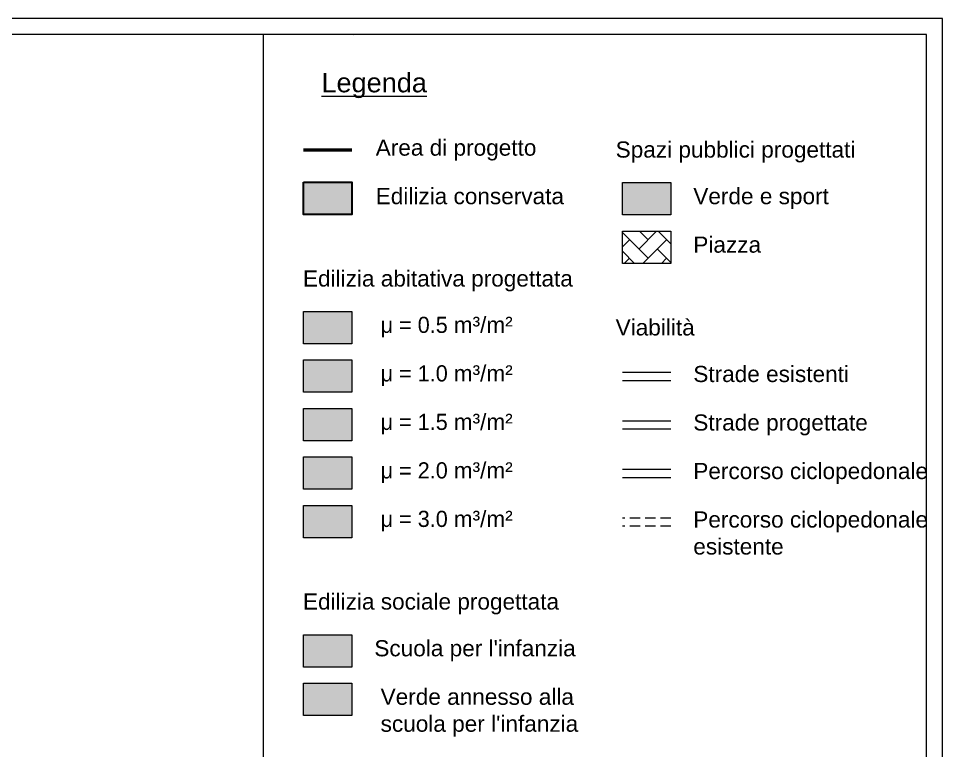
# Model space of a CAD drawing. Header units: millimetres. Extents: x 4297 to 8427, y -1478 to 1634.
# Drawn here: x 7588 to 8160, y 1181 to 1634 of the extents above; entities that cross this region are included whole.
import ezdxf

# ---------------------------------------------------------------- set-up
doc = ezdxf.new("R2010")
doc.units = ezdxf.units.MM
doc.header["$LTSCALE"] = 0.1
doc.linetypes.add('TRATTEGGIATA', pattern=[19.05, 12.7, -6.35])
for name, color, linetype, lineweight in [('1_CARTIGLIO', 7, 'Continuous', 9), ('4_AREA DI PROGETTO', 1, 'Continuous', 50), ('4_CONSERVARE', 255, 'Continuous', 30), ('4_PIAZZA', 251, 'Continuous', 9), ('4_PISTACICL', 30, 'Continuous', 20), ('4_RETINO ASILO', 2, 'Continuous', 9), ('4_RETINO VERDE PUBBLICO', 3, 'Continuous', 9), ('4_STRADE ESISTENTI', 251, 'Continuous', 20), ('4_VERDE SOCIALE', 96, 'Continuous', 9), ('4L - Strade', 10, 'Continuous', 20), ('_mu 1', 210, 'Continuous', 9), ('_mu 1.5', 242, 'Continuous', 9), ('_mu 2', 1, 'Continuous', 9), ('_mu 3', 18, 'Continuous', 9)]:
    doc.layers.add(name, color=color, linetype=linetype, lineweight=lineweight)
doc.layers.add('_mu 0.5', color=7, linetype='Continuous', lineweight=9, true_color=0xff5cff)
doc.styles.get("Standard").update_dxf_attribs({"font": 'arial.ttf'})

msp = doc.modelspace()

# ---------------------------------------------------------------- hatches: boundary and pattern name
at = {"layer": '4_CONSERVARE', "ltscale": 5, "transparency": 33554585}
h = msp.add_hatch(color=251, dxfattribs=at)
h.dxf.hatch_style = 1
h.paths.add_polyline_path([(7764.48, 1532.41), (7794.48, 1532.41), (7794.48, 1512.41), (7764.48, 1512.41)])
at = {"layer": '4_PIAZZA', "ltscale": 5, "transparency": 33554687}
h = msp.add_hatch(dxfattribs=at)
h.set_pattern_fill('AR-HBONE', color=256, scale=0.08)
h.set_pattern_definition([(45, (2753.319, 272.529), (1e-15, 11.494728), [24.384, -8.128]), (135, (2759.067, 278.276), (1e-15, 11.494728), [24.384, -8.128])])
h.paths.add_polyline_path([(7961.79, 1502.04), (7991.79, 1502.04), (7991.79, 1482.04), (7961.79, 1482.04)])
at = {"layer": '4_RETINO ASILO', "ltscale": 5, "transparency": 33554687}
h = msp.add_hatch(color=256, dxfattribs=at)
h.dxf.hatch_style = 1
h.paths.add_polyline_path([(7764.48, 1252.41), (7794.48, 1252.41), (7794.48, 1232.41), (7764.48, 1232.41)])
at = {"layer": '4_RETINO VERDE PUBBLICO', "ltscale": 5, "transparency": 33554687}
h = msp.add_hatch(color=256, dxfattribs=at)
h.dxf.hatch_style = 1
h.paths.add_polyline_path([(7961.79, 1532.04), (7991.79, 1532.04), (7991.79, 1512.04), (7961.79, 1512.04)])
at = {"layer": '4_VERDE SOCIALE', "ltscale": 5, "transparency": 33554687}
h = msp.add_hatch(color=256, dxfattribs=at)
h.dxf.hatch_style = 1
h.paths.add_polyline_path([(7764.48, 1222.41), (7794.48, 1222.41), (7794.48, 1202.41), (7764.48, 1202.41)])
at = {"layer": '_mu 0.5', "ltscale": 5, "transparency": 33554687}
h = msp.add_hatch(color=256, dxfattribs=at)
h.dxf.hatch_style = 1
h.paths.add_polyline_path([(7764.48, 1452.41), (7794.48, 1452.41), (7794.48, 1432.41), (7764.48, 1432.41)])
at = {"layer": '_mu 1', "ltscale": 5, "transparency": 33554687}
h = msp.add_hatch(color=256, dxfattribs=at)
h.dxf.hatch_style = 1
h.paths.add_polyline_path([(7764.48, 1422.41), (7794.48, 1422.41), (7794.48, 1402.41), (7764.48, 1402.41)])
at = {"layer": '_mu 1.5', "ltscale": 5, "transparency": 33554687}
h = msp.add_hatch(color=256, dxfattribs=at)
h.dxf.hatch_style = 1
h.paths.add_polyline_path([(7764.48, 1392.41), (7794.48, 1392.41), (7794.48, 1372.41), (7764.48, 1372.41)])
at = {"layer": '_mu 2', "ltscale": 5, "transparency": 33554687}
h = msp.add_hatch(color=256, dxfattribs=at)
h.dxf.hatch_style = 1
h.paths.add_polyline_path([(7764.48, 1362.41), (7794.48, 1362.41), (7794.48, 1342.41), (7764.48, 1342.41)])
at = {"layer": '_mu 3', "ltscale": 5, "transparency": 33554687}
h = msp.add_hatch(color=256, dxfattribs=at)
h.dxf.hatch_style = 1
h.paths.add_polyline_path([(7764.48, 1332.41), (7794.48, 1332.41), (7794.48, 1312.41), (7764.48, 1312.41)])

# ---------------------------------------------------------------- linework, layer by layer
at = {"layer": '1_CARTIGLIO'}
for p, q in [((7739.84, 1039.55), (7739.84, 1623.55)), ((7795.73, 1623.55), (7795.98, 1623.43))]:
    msp.add_line(p, q, dxfattribs=at)
for points in [[(6477.84, 1633.55), (6477.84, 445.55), (8159.84, 445.55), (8159.84, 1633.55)], [(6487.84, 1623.55), (6487.84, 455.55), (8149.84, 455.55), (8149.84, 1623.55)]]:
    msp.add_lwpolyline(points, close=True, dxfattribs=at)
at = {"layer": '4_AREA DI PROGETTO', "ltscale": 5}
msp.add_line((7764.48, 1552.41), (7794.48, 1552.41), dxfattribs=at)
at = {"layer": '4_CONSERVARE', "ltscale": 5}
msp.add_lwpolyline([(7764.48, 1532.41), (7794.48, 1532.41), (7794.48, 1512.41), (7764.48, 1512.41)], close=True, dxfattribs=at)
at = {"layer": '4_PIAZZA', "ltscale": 5}
msp.add_lwpolyline([(7961.79, 1502.04), (7991.79, 1502.04), (7991.79, 1482.04), (7961.79, 1482.04)], close=True, dxfattribs=at)
at = {"layer": '4_PISTACICL', "ltscale": 5}
for p, q in [((7991.79, 1354.54), (7961.79, 1354.54)), ((7991.79, 1349.54), (7961.79, 1349.54))]:
    msp.add_line(p, q, dxfattribs=at)
at = {"layer": '4_PISTACICL', "linetype": 'TRATTEGGIATA', "ltscale": 5}
for p, q in [((7991.79, 1324.54), (7961.79, 1324.54)), ((7991.79, 1319.54), (7961.79, 1319.54))]:
    msp.add_line(p, q, dxfattribs=at)
at = {"layer": '4_RETINO ASILO', "ltscale": 5}
msp.add_lwpolyline([(7764.48, 1252.41), (7794.48, 1252.41), (7794.48, 1232.41), (7764.48, 1232.41)], close=True, dxfattribs=at)
at = {"layer": '4_RETINO VERDE PUBBLICO', "ltscale": 5}
msp.add_lwpolyline([(7961.79, 1532.04), (7991.79, 1532.04), (7991.79, 1512.04), (7961.79, 1512.04)], close=True, dxfattribs=at)
at = {"layer": '4_STRADE ESISTENTI', "ltscale": 5}
for p, q in [((7991.79, 1414.54), (7961.79, 1414.54)), ((7991.79, 1409.54), (7961.79, 1409.54))]:
    msp.add_line(p, q, dxfattribs=at)
at = {"layer": '4_VERDE SOCIALE', "ltscale": 5}
msp.add_lwpolyline([(7764.48, 1222.41), (7794.48, 1222.41), (7794.48, 1202.41), (7764.48, 1202.41)], close=True, dxfattribs=at)
at = {"layer": '4L - Strade', "ltscale": 5}
for p, q in [((7991.79, 1384.54), (7961.79, 1384.54)), ((7991.79, 1379.54), (7961.79, 1379.54))]:
    msp.add_line(p, q, dxfattribs=at)
at = {"layer": '_mu 0.5', "ltscale": 5}
msp.add_lwpolyline([(7764.48, 1452.41), (7794.48, 1452.41), (7794.48, 1432.41), (7764.48, 1432.41)], close=True, dxfattribs=at)
at = {"layer": '_mu 1', "ltscale": 5}
msp.add_lwpolyline([(7764.48, 1422.41), (7794.48, 1422.41), (7794.48, 1402.41), (7764.48, 1402.41)], close=True, dxfattribs=at)
at = {"layer": '_mu 1.5', "ltscale": 5}
msp.add_lwpolyline([(7764.48, 1392.41), (7794.48, 1392.41), (7794.48, 1372.41), (7764.48, 1372.41)], close=True, dxfattribs=at)
at = {"layer": '_mu 2', "ltscale": 5}
msp.add_lwpolyline([(7764.48, 1362.41), (7794.48, 1362.41), (7794.48, 1342.41), (7764.48, 1342.41)], close=True, dxfattribs=at)
at = {"layer": '_mu 3', "ltscale": 5}
msp.add_lwpolyline([(7764.48, 1332.41), (7794.48, 1332.41), (7794.48, 1312.41), (7764.48, 1312.41)], close=True, dxfattribs=at)

# ---------------------------------------------------------------- texts
at = {"layer": '1_CARTIGLIO', "ltscale": 100, "insert": (7808.26, 1592.08), "char_height": 12, "attachment_point": 5}
msp.add_mtext_dynamic_manual_height_columns('{\\LLegenda}', width=77.1419, gutter_width=12.5, heights=[38.28], dxfattribs=at)
at = {"layer": '1_CARTIGLIO', "char_height": 10, "width": 483.784, "attachment_point": 1}
for s, insert in [(' Area di progetto', (7805.33, 1558.7)), ('Spazi pubblici progettati', (7957.63, 1557.5)), (' Edilizia conservata', (7805.33, 1528.7)), ('Verde e sport', (8005.67, 1528.7)), ('Piazza', (8005.67, 1498.7)), (' Edilizia abitativa progettata', (7760.33, 1477.76)), (' {\\fSymbol|b0|i0|c2|p18;m = 0.5 }m³/m²', (7808.36, 1449.08)), ('Viabilità', (7957.63, 1447.5)), (' {\\fSymbol|b0|i0|c2|p18;m = 1.0 }m³/m²', (7808.36, 1419.08)), ('Strade esistenti', (8005.67, 1418.7)), (' {\\fSymbol|b0|i0|c2|p18;m = 1.5 }m³/m²', (7808.36, 1389.08)), ('Strade progettate', (8005.67, 1388.7)), (' {\\fSymbol|b0|i0|c2|p18;m = 2.0 }m³/m²', (7808.36, 1359.08)), ('Percorso ciclopedonale', (8005.67, 1358.7)), (' {\\fSymbol|b0|i0|c2|p18;m = 3.0 }m³/m²', (7808.36, 1329.08)), ('Percorso ciclopedonale\\Pesistente', (8005.67, 1328.7)), (' Edilizia sociale progettata', (7760.33, 1277.98)), ("Scuola per l'infanzia", (7808.36, 1249.08)), (" Verde annesso alla \\P scuola per l'infanzia", (7808.36, 1219.08))]:
    msp.add_mtext(s, dxfattribs=dict(at, insert=insert))

doc.saveas('drawing.dxf')
